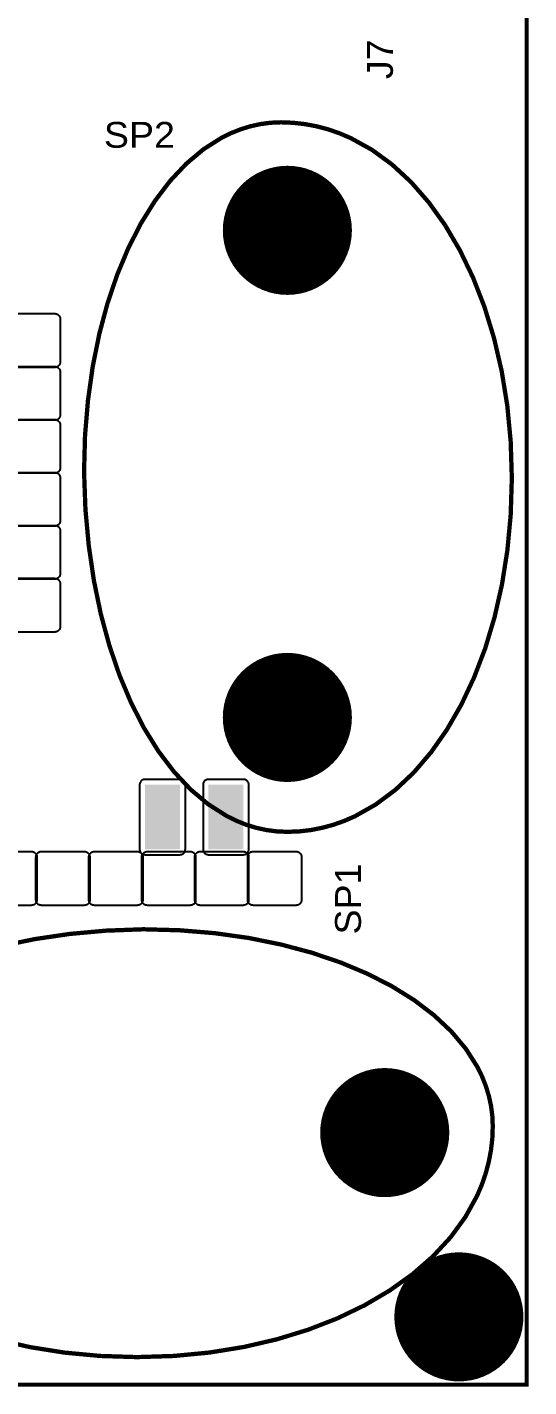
# Model space of a CAD drawing. Header units: inches. Extents: x 18.7 to 39.4, y 4.3 to 20.5.
# Drawn here: x 36.637 to 37.641, y 10.334 to 13.055 of the extents above; entities that cross this region are included whole.
import ezdxf

# ---------------------------------------------------------------- set-up
doc = ezdxf.new("R2010")
doc.units = ezdxf.units.IN
doc.header["$MEASUREMENT"] = 0
doc.styles.get("Standard").update_dxf_attribs({"font": 'arial.ttf'})

# ---------------------------------------------------------------- blocks, each defined once
blk = doc.blocks.new('RPAD')
blk.add_trace([(-0.5, -0.5), (-0.5, 0.5), (0.5, -0.5), (0.5, 0.5)])
blk = doc.blocks.new('EPAD')
at = {"const_width": 0.5}
blk.add_lwpolyline([(-0.25, 0, 1), (0.25, 0, 1)], format="xyb", close=True, dxfattribs=at)
blk = doc.blocks.new('tarjetacontrol3')
at = {"const_width": 0.012}
for points in [[(48.3722, 36.339), (56.1261, 36.339), (56.1261, 43.6619), (48.3722, 43.6619), (48.3722, 36.339)], [(48.3722, 36.339), (56.1261, 36.339), (56.1261, 43.6619), (48.3722, 43.6619), (48.3722, 36.339)], [(48.3722, 36.339), (56.1261, 36.339), (56.1261, 43.6619), (48.3722, 43.6619), (48.3722, 36.339)], [(54.8919, 38.8843), (54.8957, 38.7795), (54.905, 38.6783), (54.9193, 38.581), (54.9385, 38.4881), (54.9624, 38.4001), (54.9906, 38.3173), (55.023, 38.2404), (55.0592, 38.1696), (55.099, 38.1055), (55.1423, 38.0484), (55.1886, 37.9989), (55.2379, 37.9575), (55.2898, 37.9244), (55.3166, 37.9112), (55.3441, 37.9002), (55.372, 37.8916), (55.4005, 37.8854), (55.4294, 37.8816), (55.4588, 37.8804), (55.4916, 37.8816), (55.5238, 37.8853), (55.5556, 37.8915), (55.5868, 37.9), (55.6174, 37.9108), (55.6473, 37.9238), (55.7051, 37.9565), (55.76, 37.9974), (55.8116, 38.0461), (55.8596, 38.1023), (55.9038, 38.1654), (55.9439, 38.2351), (55.9795, 38.3108), (56.0105, 38.392), (56.0365, 38.4785), (56.0572, 38.5696), (56.0723, 38.6649), (56.0816, 38.7641), (56.0848, 38.8666), (56.0815, 38.9697), (56.072, 39.0694), (56.0564, 39.1654), (56.0351, 39.257), (56.0084, 39.344), (55.9766, 39.4257), (55.9399, 39.5019), (55.8987, 39.5719), (55.8532, 39.6354), (55.8039, 39.6919), (55.7508, 39.741), (55.6944, 39.7822), (55.6349, 39.815), (55.6041, 39.8281), (55.5727, 39.839), (55.5406, 39.8475), (55.508, 39.8537), (55.4748, 39.8574), (55.4411, 39.8587), (55.4123, 39.8575), (55.384, 39.8538), (55.3561, 39.8477), (55.3288, 39.8393), (55.3019, 39.8286), (55.2757, 39.8158), (55.2249, 39.7835), (55.1768, 39.7431), (55.1315, 39.6949), (55.0894, 39.6394), (55.0506, 39.577), (55.0155, 39.5083), (54.9842, 39.4335), (54.957, 39.3532), (54.9342, 39.2678), (54.9161, 39.1778), (54.9028, 39.0835), (54.8946, 38.9856), (54.8919, 38.8843)], [(54.8919, 38.8843), (54.8957, 38.7795), (54.905, 38.6783), (54.9193, 38.581), (54.9385, 38.4881), (54.9624, 38.4001), (54.9906, 38.3173), (55.023, 38.2404), (55.0592, 38.1696), (55.099, 38.1055), (55.1423, 38.0484), (55.1886, 37.9989), (55.2379, 37.9575), (55.2898, 37.9244), (55.3166, 37.9112), (55.3441, 37.9002), (55.372, 37.8916), (55.4005, 37.8854), (55.4294, 37.8816), (55.4588, 37.8804), (55.4916, 37.8816), (55.5238, 37.8853), (55.5556, 37.8915), (55.5868, 37.9), (55.6174, 37.9108), (55.6473, 37.9238), (55.7051, 37.9565), (55.76, 37.9974), (55.8116, 38.0461), (55.8596, 38.1023), (55.9038, 38.1654), (55.9439, 38.2351), (55.9795, 38.3108), (56.0105, 38.392), (56.0365, 38.4785), (56.0572, 38.5696), (56.0723, 38.6649), (56.0816, 38.7641), (56.0848, 38.8666), (56.0815, 38.9697), (56.072, 39.0694), (56.0564, 39.1654), (56.0351, 39.257), (56.0084, 39.344), (55.9766, 39.4257), (55.9399, 39.5019), (55.8987, 39.5719), (55.8532, 39.6354), (55.8039, 39.6919), (55.7508, 39.741), (55.6944, 39.7822), (55.6349, 39.815), (55.6041, 39.8281), (55.5727, 39.839), (55.5406, 39.8475), (55.508, 39.8537), (55.4748, 39.8574), (55.4411, 39.8587), (55.4123, 39.8575), (55.384, 39.8538), (55.3561, 39.8477), (55.3288, 39.8393), (55.3019, 39.8286), (55.2757, 39.8158), (55.2249, 39.7835), (55.1768, 39.7431), (55.1315, 39.6949), (55.0894, 39.6394), (55.0506, 39.577), (55.0155, 39.5083), (54.9842, 39.4335), (54.957, 39.3532), (54.9342, 39.2678), (54.9161, 39.1778), (54.9028, 39.0835), (54.8946, 38.9856), (54.8919, 38.8843)], [(54.8919, 38.8843), (54.8957, 38.7795), (54.905, 38.6783), (54.9193, 38.581), (54.9385, 38.4881), (54.9624, 38.4001), (54.9906, 38.3173), (55.023, 38.2404), (55.0592, 38.1696), (55.099, 38.1055), (55.1423, 38.0484), (55.1886, 37.9989), (55.2379, 37.9575), (55.2898, 37.9244), (55.3166, 37.9112), (55.3441, 37.9002), (55.372, 37.8916), (55.4005, 37.8854), (55.4294, 37.8816), (55.4588, 37.8804), (55.4916, 37.8816), (55.5238, 37.8853), (55.5556, 37.8915), (55.5868, 37.9), (55.6174, 37.9108), (55.6473, 37.9238), (55.7051, 37.9565), (55.76, 37.9974), (55.8116, 38.0461), (55.8596, 38.1023), (55.9038, 38.1654), (55.9439, 38.2351), (55.9795, 38.3108), (56.0105, 38.392), (56.0365, 38.4785), (56.0572, 38.5696), (56.0723, 38.6649), (56.0816, 38.7641), (56.0848, 38.8666), (56.0815, 38.9697), (56.072, 39.0694), (56.0564, 39.1654), (56.0351, 39.257), (56.0084, 39.344), (55.9766, 39.4257), (55.9399, 39.5019), (55.8987, 39.5719), (55.8532, 39.6354), (55.8039, 39.6919), (55.7508, 39.741), (55.6944, 39.7822), (55.6349, 39.815), (55.6041, 39.8281), (55.5727, 39.839), (55.5406, 39.8475), (55.508, 39.8537), (55.4748, 39.8574), (55.4411, 39.8587), (55.4123, 39.8575), (55.384, 39.8538), (55.3561, 39.8477), (55.3288, 39.8393), (55.3019, 39.8286), (55.2757, 39.8158), (55.2249, 39.7835), (55.1768, 39.7431), (55.1315, 39.6949), (55.0894, 39.6394), (55.0506, 39.577), (55.0155, 39.5083), (54.9842, 39.4335), (54.957, 39.3532), (54.9342, 39.2678), (54.9161, 39.1778), (54.9028, 39.0835), (54.8946, 38.9856), (54.8919, 38.8843)], [(55.0572, 37.6087), (54.9524, 37.6048), (54.8512, 37.5956), (54.7539, 37.5812), (54.661, 37.562)], [(54.6514, 36.4641), (54.7425, 36.4434), (54.8378, 36.4283), (54.937, 36.419), (55.0395, 36.4158), (55.1426, 36.419), (55.2423, 36.4286), (55.3383, 36.4442), (55.4299, 36.4655), (55.5169, 36.4922), (55.5987, 36.524), (55.6748, 36.5607), (55.7448, 36.6019), (55.8083, 36.6473), (55.8648, 36.6967), (55.9139, 36.7498), (55.9551, 36.8062), (55.9879, 36.8656), (56.001, 36.8964), (56.0119, 36.9279), (56.0204, 36.96), (56.0266, 36.9926), (56.0304, 37.0258), (56.0316, 37.0595), (56.0304, 37.0883), (56.0267, 37.1166), (56.0206, 37.1444), (56.0122, 37.1718), (56.0016, 37.1986), (55.9887, 37.2249), (55.9564, 37.2756), (55.916, 37.3238), (55.8678, 37.369), (55.8123, 37.4112), (55.75, 37.45), (55.6812, 37.4851), (55.6064, 37.5164), (55.5261, 37.5436), (55.4407, 37.5663), (55.3507, 37.5845), (55.2564, 37.5978), (55.1585, 37.6059), (55.0572, 37.6087)], [(55.0572, 37.6087), (54.9524, 37.6048), (54.8512, 37.5956), (54.7539, 37.5812), (54.661, 37.562)], [(54.6514, 36.4641), (54.7425, 36.4434), (54.8378, 36.4283), (54.937, 36.419), (55.0395, 36.4158), (55.1426, 36.419), (55.2423, 36.4286), (55.3383, 36.4442), (55.4299, 36.4655), (55.5169, 36.4922), (55.5987, 36.524), (55.6748, 36.5607), (55.7448, 36.6019), (55.8083, 36.6473), (55.8648, 36.6967), (55.9139, 36.7498), (55.9551, 36.8062), (55.9879, 36.8656), (56.001, 36.8964), (56.0119, 36.9279), (56.0204, 36.96), (56.0266, 36.9926), (56.0304, 37.0258), (56.0316, 37.0595), (56.0304, 37.0883), (56.0267, 37.1166), (56.0206, 37.1444), (56.0122, 37.1718), (56.0016, 37.1986), (55.9887, 37.2249), (55.9564, 37.2756), (55.916, 37.3238), (55.8678, 37.369), (55.8123, 37.4112), (55.75, 37.45), (55.6812, 37.4851), (55.6064, 37.5164), (55.5261, 37.5436), (55.4407, 37.5663), (55.3507, 37.5845), (55.2564, 37.5978), (55.1585, 37.6059), (55.0572, 37.6087)], [(55.0572, 37.6087), (54.9524, 37.6048), (54.8512, 37.5956), (54.7539, 37.5812), (54.661, 37.562)], [(54.6514, 36.4641), (54.7425, 36.4434), (54.8378, 36.4283), (54.937, 36.419), (55.0395, 36.4158), (55.1426, 36.419), (55.2423, 36.4286), (55.3383, 36.4442), (55.4299, 36.4655), (55.5169, 36.4922), (55.5987, 36.524), (55.6748, 36.5607), (55.7448, 36.6019), (55.8083, 36.6473), (55.8648, 36.6967), (55.9139, 36.7498), (55.9551, 36.8062), (55.9879, 36.8656), (56.001, 36.8964), (56.0119, 36.9279), (56.0204, 36.96), (56.0266, 36.9926), (56.0304, 37.0258), (56.0316, 37.0595), (56.0304, 37.0883), (56.0267, 37.1166), (56.0206, 37.1444), (56.0122, 37.1718), (56.0016, 37.1986), (55.9887, 37.2249), (55.9564, 37.2756), (55.916, 37.3238), (55.8678, 37.369), (55.8123, 37.4112), (55.75, 37.45), (55.6812, 37.4851), (55.6064, 37.5164), (55.5261, 37.5436), (55.4407, 37.5663), (55.3507, 37.5845), (55.2564, 37.5978), (55.1585, 37.6059), (55.0572, 37.6087)]]:
    blk.add_lwpolyline(points, dxfattribs=at)
for points in [[(54.6901, 39.3254), (54.8101, 39.3254), (54.8117, 39.3254), (54.8132, 39.3251), (54.8146, 39.3248), (54.816, 39.3243), (54.8173, 39.3237), (54.8186, 39.3229), (54.8197, 39.3221), (54.8208, 39.3211), (54.8217, 39.32), (54.8226, 39.3189), (54.8233, 39.3177), (54.824, 39.3163), (54.8245, 39.315), (54.8248, 39.3135), (54.825, 39.312), (54.8251, 39.3104), (54.8251, 39.3104), (54.8251, 39.1904), (54.825, 39.1889), (54.8248, 39.1874), (54.8245, 39.1859), (54.824, 39.1845), (54.8233, 39.1832), (54.8226, 39.182), (54.8217, 39.1808), (54.8208, 39.1798), (54.8197, 39.1788), (54.8186, 39.178), (54.8173, 39.1772), (54.816, 39.1766), (54.8146, 39.1761), (54.8132, 39.1757), (54.8117, 39.1755), (54.8101, 39.1754), (54.6901, 39.1754)], [(54.6901, 39.1778), (54.8101, 39.1778), (54.8117, 39.1777), (54.8132, 39.1775), (54.8146, 39.1771), (54.816, 39.1766), (54.8173, 39.176), (54.8186, 39.1753), (54.8197, 39.1744), (54.8208, 39.1735), (54.8217, 39.1724), (54.8226, 39.1713), (54.8233, 39.17), (54.824, 39.1687), (54.8245, 39.1673), (54.8248, 39.1659), (54.825, 39.1644), (54.8251, 39.1628), (54.8251, 39.1628), (54.8251, 39.0428), (54.825, 39.0412), (54.8248, 39.0397), (54.8245, 39.0383), (54.824, 39.0369), (54.8233, 39.0356), (54.8226, 39.0344), (54.8217, 39.0332), (54.8208, 39.0321), (54.8197, 39.0312), (54.8186, 39.0303), (54.8173, 39.0296), (54.816, 39.029), (54.8146, 39.0285), (54.8132, 39.0281), (54.8117, 39.0279), (54.8101, 39.0278), (54.6901, 39.0278)], [(54.6901, 39.0302), (54.8101, 39.0302), (54.8117, 39.0301), (54.8132, 39.0299), (54.8146, 39.0295), (54.816, 39.029), (54.8173, 39.0284), (54.8186, 39.0276), (54.8197, 39.0268), (54.8208, 39.0258), (54.8217, 39.0248), (54.8226, 39.0236), (54.8233, 39.0224), (54.824, 39.0211), (54.8245, 39.0197), (54.8248, 39.0182), (54.825, 39.0167), (54.8251, 39.0152), (54.8251, 39.0152), (54.8251, 38.8952), (54.825, 38.8936), (54.8248, 38.8921), (54.8245, 38.8907), (54.824, 38.8893), (54.8233, 38.888), (54.8226, 38.8867), (54.8217, 38.8856), (54.8208, 38.8845), (54.8197, 38.8835), (54.8186, 38.8827), (54.8173, 38.8819), (54.816, 38.8813), (54.8146, 38.8808), (54.8132, 38.8805), (54.8117, 38.8802), (54.8101, 38.8802), (54.6901, 38.8802)], [(54.6901, 38.8825), (54.8101, 38.8825), (54.8117, 38.8825), (54.8132, 38.8822), (54.8146, 38.8819), (54.816, 38.8814), (54.8173, 38.8808), (54.8186, 38.88), (54.8197, 38.8792), (54.8208, 38.8782), (54.8217, 38.8771), (54.8226, 38.876), (54.8233, 38.8747), (54.824, 38.8734), (54.8245, 38.872), (54.8248, 38.8706), (54.825, 38.8691), (54.8251, 38.8675), (54.8251, 38.8675), (54.8251, 38.7475), (54.825, 38.746), (54.8248, 38.7445), (54.8245, 38.743), (54.824, 38.7416), (54.8233, 38.7403), (54.8226, 38.7391), (54.8217, 38.7379), (54.8208, 38.7369), (54.8197, 38.7359), (54.8186, 38.7351), (54.8173, 38.7343), (54.816, 38.7337), (54.8146, 38.7332), (54.8132, 38.7328), (54.8117, 38.7326), (54.8101, 38.7325), (54.6901, 38.7325)], [(54.6901, 38.7349), (54.8101, 38.7349), (54.8117, 38.7348), (54.8132, 38.7346), (54.8146, 38.7342), (54.816, 38.7337), (54.8173, 38.7331), (54.8186, 38.7324), (54.8197, 38.7315), (54.8208, 38.7306), (54.8217, 38.7295), (54.8226, 38.7283), (54.8233, 38.7271), (54.824, 38.7258), (54.8245, 38.7244), (54.8248, 38.723), (54.825, 38.7215), (54.8251, 38.7199), (54.8251, 38.7199), (54.8251, 38.5999), (54.825, 38.5983), (54.8248, 38.5968), (54.8245, 38.5954), (54.824, 38.594), (54.8233, 38.5927), (54.8226, 38.5914), (54.8217, 38.5903), (54.8208, 38.5892), (54.8197, 38.5883), (54.8186, 38.5874), (54.8173, 38.5867), (54.816, 38.586), (54.8146, 38.5856), (54.8132, 38.5852), (54.8117, 38.585), (54.8101, 38.5849), (54.6901, 38.5849)], [(54.6901, 38.5873), (54.8101, 38.5873), (54.8117, 38.5872), (54.8132, 38.587), (54.8146, 38.5866), (54.816, 38.5861), (54.8173, 38.5855), (54.8186, 38.5847), (54.8197, 38.5839), (54.8208, 38.5829), (54.8217, 38.5819), (54.8226, 38.5807), (54.8233, 38.5795), (54.824, 38.5782), (54.8245, 38.5768), (54.8248, 38.5753), (54.825, 38.5738), (54.8251, 38.5723), (54.8251, 38.5723), (54.8251, 38.4523), (54.825, 38.4507), (54.8248, 38.4492), (54.8245, 38.4477), (54.824, 38.4464), (54.8233, 38.445), (54.8226, 38.4438), (54.8217, 38.4426), (54.8208, 38.4416), (54.8197, 38.4406), (54.8186, 38.4398), (54.8173, 38.439), (54.816, 38.4384), (54.8146, 38.4379), (54.8132, 38.4376), (54.8117, 38.4373), (54.8101, 38.4373), (54.6901, 38.4373)], [(54.6252, 37.8254), (54.7452, 37.8254), (54.7467, 37.8254), (54.7482, 37.8251), (54.7497, 37.8248), (54.7511, 37.8243), (54.7524, 37.8237), (54.7536, 37.8229), (54.7548, 37.8221), (54.7558, 37.8211), (54.7568, 37.82), (54.7576, 37.8189), (54.7584, 37.8177), (54.759, 37.8163), (54.7595, 37.815), (54.7599, 37.8135), (54.7601, 37.812), (54.7602, 37.8104), (54.7602, 37.6904), (54.7601, 37.6889), (54.7599, 37.6874), (54.7595, 37.6859), (54.759, 37.6845), (54.7584, 37.6832), (54.7576, 37.682), (54.7568, 37.6808), (54.7558, 37.6798), (54.7548, 37.6788), (54.7536, 37.678), (54.7524, 37.6772), (54.7511, 37.6766), (54.7497, 37.6761), (54.7482, 37.6757), (54.7467, 37.6755), (54.7452, 37.6754), (54.7452, 37.6754), (54.6252, 37.6754)]]:
    blk.add_lwpolyline(points)
for points in [[(55.1593, 38.0267), (55.0618, 38.0267), (55.0602, 38.0266), (55.0587, 38.0264), (55.0573, 38.026), (55.0559, 38.0255), (55.0546, 38.0249), (55.0533, 38.0242), (55.0522, 38.0233), (55.0511, 38.0224), (55.0501, 38.0213), (55.0493, 38.0202), (55.0486, 38.0189), (55.0479, 38.0176), (55.0474, 38.0162), (55.0471, 38.0148), (55.0468, 38.0133), (55.0468, 38.0117), (55.0468, 37.8317), (55.0468, 37.8301), (55.0471, 37.8286), (55.0474, 37.8272), (55.0479, 37.8258), (55.0486, 37.8245), (55.0493, 37.8232), (55.0501, 37.8221), (55.0511, 37.821), (55.0522, 37.8201), (55.0533, 37.8192), (55.0546, 37.8185), (55.0559, 37.8179), (55.0573, 37.8174), (55.0587, 37.817), (55.0602, 37.8168), (55.0618, 37.8167), (55.1593, 37.8167), (55.1608, 37.8168), (55.1623, 37.817), (55.1638, 37.8174), (55.1652, 37.8179), (55.1665, 37.8185), (55.1677, 37.8192), (55.1689, 37.8201), (55.1699, 37.821), (55.1709, 37.8221), (55.1717, 37.8232), (55.1725, 37.8245), (55.1731, 37.8258), (55.1736, 37.8272), (55.174, 37.8286), (55.1742, 37.8301), (55.1743, 37.8317), (55.1743, 38.0117), (55.1742, 38.0133), (55.174, 38.0148), (55.1736, 38.0162), (55.1731, 38.0176), (55.1725, 38.0189), (55.1717, 38.0202), (55.1709, 38.0213), (55.1699, 38.0224), (55.1689, 38.0233), (55.1677, 38.0242), (55.1665, 38.0249), (55.1652, 38.0255), (55.1638, 38.026), (55.1623, 38.0264), (55.1608, 38.0266), (55.1593, 38.0267)], [(55.3363, 38.0267), (55.2388, 38.0267), (55.2372, 38.0266), (55.2357, 38.0264), (55.2343, 38.026), (55.2329, 38.0255), (55.2316, 38.0249), (55.2303, 38.0242), (55.2292, 38.0233), (55.2281, 38.0224), (55.2271, 38.0213), (55.2263, 38.0202), (55.2256, 38.0189), (55.2249, 38.0176), (55.2244, 38.0162), (55.2241, 38.0148), (55.2238, 38.0133), (55.2238, 38.0117), (55.2238, 37.8317), (55.2238, 37.8301), (55.2241, 37.8286), (55.2244, 37.8272), (55.2249, 37.8258), (55.2256, 37.8245), (55.2263, 37.8232), (55.2271, 37.8221), (55.2281, 37.821), (55.2292, 37.8201), (55.2303, 37.8192), (55.2316, 37.8185), (55.2329, 37.8179), (55.2343, 37.8174), (55.2357, 37.817), (55.2372, 37.8168), (55.2388, 37.8167), (55.3363, 37.8167), (55.3378, 37.8168), (55.3393, 37.817), (55.3408, 37.8174), (55.3422, 37.8179), (55.3435, 37.8185), (55.3447, 37.8192), (55.3459, 37.8201), (55.3469, 37.821), (55.3479, 37.8221), (55.3487, 37.8232), (55.3495, 37.8245), (55.3501, 37.8258), (55.3506, 37.8272), (55.351, 37.8286), (55.3512, 37.8301), (55.3513, 37.8317), (55.3513, 38.0117), (55.3512, 38.0133), (55.351, 38.0148), (55.3506, 38.0162), (55.3501, 38.0176), (55.3495, 38.0189), (55.3487, 38.0202), (55.3479, 38.0213), (55.3469, 38.0224), (55.3459, 38.0233), (55.3447, 38.0242), (55.3435, 38.0249), (55.3422, 38.0255), (55.3408, 38.026), (55.3393, 38.0264), (55.3378, 38.0266), (55.3363, 38.0267)], [(54.8928, 37.6754), (54.7728, 37.6754), (54.7712, 37.6755), (54.7697, 37.6757), (54.7683, 37.6761), (54.7669, 37.6766), (54.7656, 37.6772), (54.7643, 37.678), (54.7632, 37.6788), (54.7621, 37.6798), (54.7612, 37.6808), (54.7603, 37.682), (54.7596, 37.6832), (54.759, 37.6845), (54.7585, 37.6859), (54.7581, 37.6874), (54.7579, 37.6889), (54.7578, 37.6904), (54.7578, 37.8104), (54.7579, 37.812), (54.7581, 37.8135), (54.7585, 37.815), (54.759, 37.8163), (54.7596, 37.8177), (54.7603, 37.8189), (54.7612, 37.82), (54.7621, 37.8211), (54.7632, 37.8221), (54.7643, 37.8229), (54.7656, 37.8237), (54.7669, 37.8243), (54.7683, 37.8248), (54.7697, 37.8251), (54.7712, 37.8254), (54.7728, 37.8254), (54.8928, 37.8254), (54.8944, 37.8254), (54.8959, 37.8251), (54.8973, 37.8248), (54.8987, 37.8243), (54.9, 37.8237), (54.9013, 37.8229), (54.9024, 37.8221), (54.9035, 37.8211), (54.9044, 37.82), (54.9053, 37.8189), (54.906, 37.8177), (54.9066, 37.8163), (54.9071, 37.815), (54.9075, 37.8135), (54.9077, 37.812), (54.9078, 37.8104), (54.9078, 37.6904), (54.9077, 37.6889), (54.9075, 37.6874), (54.9071, 37.6859), (54.9066, 37.6845), (54.906, 37.6832), (54.9053, 37.682), (54.9044, 37.6808), (54.9035, 37.6798), (54.9024, 37.6788), (54.9013, 37.678), (54.9, 37.6772), (54.8987, 37.6766), (54.8973, 37.6761), (54.8959, 37.6757), (54.8944, 37.6755), (54.8928, 37.6754)], [(55.0404, 37.6754), (54.9204, 37.6754), (54.9189, 37.6755), (54.9174, 37.6757), (54.9159, 37.6761), (54.9145, 37.6766), (54.9132, 37.6772), (54.912, 37.678), (54.9108, 37.6788), (54.9098, 37.6798), (54.9088, 37.6808), (54.908, 37.682), (54.9072, 37.6832), (54.9066, 37.6845), (54.9061, 37.6859), (54.9057, 37.6874), (54.9055, 37.6889), (54.9054, 37.6904), (54.9054, 37.8104), (54.9055, 37.812), (54.9057, 37.8135), (54.9061, 37.815), (54.9066, 37.8163), (54.9072, 37.8177), (54.908, 37.8189), (54.9088, 37.82), (54.9098, 37.8211), (54.9108, 37.8221), (54.912, 37.8229), (54.9132, 37.8237), (54.9145, 37.8243), (54.9159, 37.8248), (54.9174, 37.8251), (54.9189, 37.8254), (54.9204, 37.8254), (55.0404, 37.8254), (55.042, 37.8254), (55.0435, 37.8251), (55.045, 37.8248), (55.0463, 37.8243), (55.0477, 37.8237), (55.0489, 37.8229), (55.05, 37.8221), (55.0511, 37.8211), (55.0521, 37.82), (55.0529, 37.8189), (55.0537, 37.8177), (55.0543, 37.8163), (55.0548, 37.815), (55.0551, 37.8135), (55.0554, 37.812), (55.0554, 37.8104), (55.0554, 37.6904), (55.0554, 37.6889), (55.0551, 37.6874), (55.0548, 37.6859), (55.0543, 37.6845), (55.0537, 37.6832), (55.0529, 37.682), (55.0521, 37.6808), (55.0511, 37.6798), (55.05, 37.6788), (55.0489, 37.678), (55.0477, 37.6772), (55.0463, 37.6766), (55.045, 37.6761), (55.0435, 37.6757), (55.042, 37.6755), (55.0404, 37.6754)], [(55.1881, 37.6754), (55.0681, 37.6754), (55.0665, 37.6755), (55.065, 37.6757), (55.0636, 37.6761), (55.0622, 37.6766), (55.0609, 37.6772), (55.0596, 37.678), (55.0585, 37.6788), (55.0574, 37.6798), (55.0564, 37.6808), (55.0556, 37.682), (55.0549, 37.6832), (55.0542, 37.6845), (55.0537, 37.6859), (55.0534, 37.6874), (55.0531, 37.6889), (55.0531, 37.6904), (55.0531, 37.8104), (55.0531, 37.812), (55.0534, 37.8135), (55.0537, 37.815), (55.0542, 37.8163), (55.0549, 37.8177), (55.0556, 37.8189), (55.0564, 37.82), (55.0574, 37.8211), (55.0585, 37.8221), (55.0596, 37.8229), (55.0609, 37.8237), (55.0622, 37.8243), (55.0636, 37.8248), (55.065, 37.8251), (55.0665, 37.8254), (55.0681, 37.8254), (55.1881, 37.8254), (55.1896, 37.8254), (55.1911, 37.8251), (55.1926, 37.8248), (55.194, 37.8243), (55.1953, 37.8237), (55.1965, 37.8229), (55.1977, 37.8221), (55.1987, 37.8211), (55.1997, 37.82), (55.2006, 37.8189), (55.2013, 37.8177), (55.2019, 37.8163), (55.2024, 37.815), (55.2028, 37.8135), (55.203, 37.812), (55.2031, 37.8104), (55.2031, 37.6904), (55.203, 37.6889), (55.2028, 37.6874), (55.2024, 37.6859), (55.2019, 37.6845), (55.2013, 37.6832), (55.2006, 37.682), (55.1997, 37.6808), (55.1987, 37.6798), (55.1977, 37.6788), (55.1965, 37.678), (55.1953, 37.6772), (55.194, 37.6766), (55.1926, 37.6761), (55.1911, 37.6757), (55.1896, 37.6755), (55.1881, 37.6754)], [(55.3357, 37.6754), (55.2157, 37.6754), (55.2142, 37.6755), (55.2126, 37.6757), (55.2112, 37.6761), (55.2098, 37.6766), (55.2085, 37.6772), (55.2073, 37.678), (55.2061, 37.6788), (55.205, 37.6798), (55.2041, 37.6808), (55.2032, 37.682), (55.2025, 37.6832), (55.2019, 37.6845), (55.2014, 37.6859), (55.201, 37.6874), (55.2008, 37.6889), (55.2007, 37.6904), (55.2007, 37.8104), (55.2008, 37.812), (55.201, 37.8135), (55.2014, 37.815), (55.2019, 37.8163), (55.2025, 37.8177), (55.2032, 37.8189), (55.2041, 37.82), (55.205, 37.8211), (55.2061, 37.8221), (55.2073, 37.8229), (55.2085, 37.8237), (55.2098, 37.8243), (55.2112, 37.8248), (55.2126, 37.8251), (55.2142, 37.8254), (55.2157, 37.8254), (55.3357, 37.8254), (55.3373, 37.8254), (55.3388, 37.8251), (55.3402, 37.8248), (55.3416, 37.8243), (55.3429, 37.8237), (55.3442, 37.8229), (55.3453, 37.8221), (55.3464, 37.8211), (55.3473, 37.82), (55.3482, 37.8189), (55.3489, 37.8177), (55.3496, 37.8163), (55.35, 37.815), (55.3504, 37.8135), (55.3506, 37.812), (55.3507, 37.8104), (55.3507, 37.6904), (55.3506, 37.6889), (55.3504, 37.6874), (55.35, 37.6859), (55.3496, 37.6845), (55.3489, 37.6832), (55.3482, 37.682), (55.3473, 37.6808), (55.3464, 37.6798), (55.3453, 37.6788), (55.3442, 37.678), (55.3429, 37.6772), (55.3416, 37.6766), (55.3402, 37.6761), (55.3388, 37.6757), (55.3373, 37.6755), (55.3357, 37.6754)], [(55.4833, 37.6754), (55.3633, 37.6754), (55.3618, 37.6755), (55.3603, 37.6757), (55.3588, 37.6761), (55.3574, 37.6766), (55.3561, 37.6772), (55.3549, 37.678), (55.3537, 37.6788), (55.3527, 37.6798), (55.3517, 37.6808), (55.3509, 37.682), (55.3501, 37.6832), (55.3495, 37.6845), (55.349, 37.6859), (55.3486, 37.6874), (55.3484, 37.6889), (55.3483, 37.6904), (55.3483, 37.8104), (55.3484, 37.812), (55.3486, 37.8135), (55.349, 37.815), (55.3495, 37.8163), (55.3501, 37.8177), (55.3509, 37.8189), (55.3517, 37.82), (55.3527, 37.8211), (55.3537, 37.8221), (55.3549, 37.8229), (55.3561, 37.8237), (55.3574, 37.8243), (55.3588, 37.8248), (55.3603, 37.8251), (55.3618, 37.8254), (55.3633, 37.8254), (55.4833, 37.8254), (55.4849, 37.8254), (55.4864, 37.8251), (55.4879, 37.8248), (55.4893, 37.8243), (55.4906, 37.8237), (55.4918, 37.8229), (55.493, 37.8221), (55.494, 37.8211), (55.495, 37.82), (55.4958, 37.8189), (55.4966, 37.8177), (55.4972, 37.8163), (55.4977, 37.815), (55.498, 37.8135), (55.4983, 37.812), (55.4983, 37.8104), (55.4983, 37.6904), (55.4983, 37.6889), (55.498, 37.6874), (55.4977, 37.6859), (55.4972, 37.6845), (55.4966, 37.6832), (55.4958, 37.682), (55.495, 37.6808), (55.494, 37.6798), (55.493, 37.6788), (55.4918, 37.678), (55.4906, 37.6772), (55.4893, 37.6766), (55.4879, 37.6761), (55.4864, 37.6757), (55.4849, 37.6755), (55.4833, 37.6754)]]:
    blk.add_lwpolyline(points, close=True)
for name, p, xscale, yscale in [('EPAD', (55.4588, 39.5575), 0.36, 0.36), ('EPAD', (55.4588, 38.1993), 0.36, 0.36), ('RPAD', (55.1105, 37.9217), 0.0975, 0.18), ('RPAD', (55.2875, 37.9217), 0.0975, 0.18), ('EPAD', (55.7304, 37.0418), 0.36, 0.36), ('EPAD', (55.9371, 36.528), 0.36, 0.36)]:
    blk.add_blockref(name, p, dxfattribs=dict(xscale=xscale, yscale=yscale))
at = {"width": 1.041667}
for s, p in [('J7', (55.7531, 39.9792)), ('J7', (55.7531, 39.9792)), ('J7', (55.7531, 39.9792)), ('SP1', (55.6639, 37.5941)), ('SP1', (55.6639, 37.5941)), ('SP1', (55.6639, 37.5941))]:
    blk.add_text(s, height=0.072, rotation=90, dxfattribs=at).set_placement(p)
blk.add_text('SP2', height=0.072, dxfattribs=at).set_placement((54.9472, 39.7878))
blk.add_text('SP2', height=0.072, dxfattribs=at).set_placement((54.9472, 39.7878))
blk.add_text('SP2', height=0.072, dxfattribs=at).set_placement((54.9472, 39.7878))

msp = doc.modelspace()

# ---------------------------------------------------------------- block references
at = {"xscale": 0.7177824070806114, "yscale": 0.7177824070806114, "zscale": 0.7177824070806114}
msp.add_blockref('tarjetacontrol3', (-2.6499, -15.745), dxfattribs=at)

doc.saveas('drawing.dxf')
